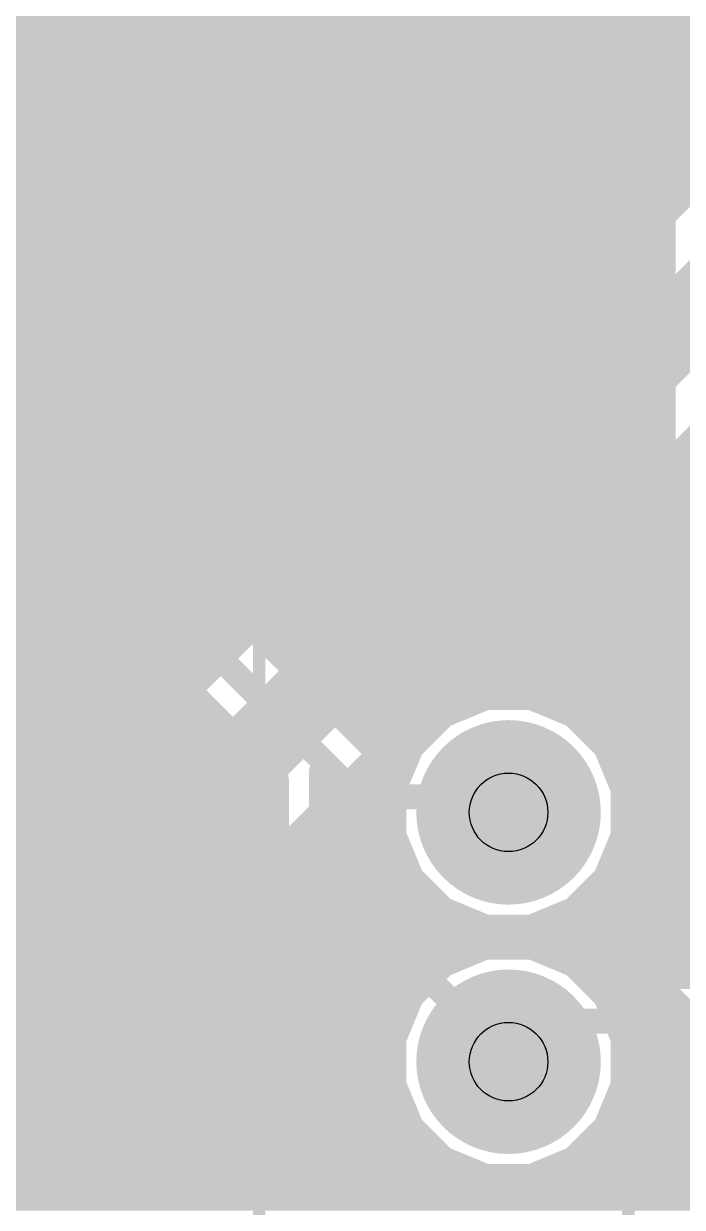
# Model space of a CAD drawing. Extents: x 0 to 10.8, y 0 to 6.1.
# Drawn here: x 1.5606 to 1.8247, y 0.6654 to 1.1401 of the extents above; entities that cross this region are included whole.
import ezdxf

# ---------------------------------------------------------------- set-up
doc = ezdxf.new("R2010")
doc.units = 0
for name, color, linetype in [('1', 22, 'CONTINUOUS'), ('116', 253, 'CONTINUOUS'), ('16', 175, 'CONTINUOUS'), ('17', 82, 'CONTINUOUS'), ('21', 253, 'CONTINUOUS'), ('29', 253, 'CONTINUOUS'), ('30', 253, 'CONTINUOUS'), ('44', 253, 'CONTINUOUS')]:
    doc.layers.add(name, color=color, linetype=linetype)

# ---------------------------------------------------------------- blocks, each defined once
blk = doc.blocks.new('ROUNDP')
at = {"const_width": 0.5}
blk.add_lwpolyline([(0, -0.25, 1), (0, 0.25, 1), (0, -0.25)], format="xyb", dxfattribs=at)

msp = doc.modelspace()

# ---------------------------------------------------------------- linework, layer by layer
at = {"layer": '1'}
for points, const_width in [([(1.814, 1.584307), (1.814, 0.768697)], 0.016), ([(1.215996, 1.136), (1.814, 1.136)], 0.016), ([(1.493161, 1.12), (1.814, 1.12)], 0.016), ([(1.493161, 1.104), (1.814, 1.104)], 0.016), ([(1.493161, 1.088), (1.814, 1.088)], 0.016), ([(1.6825, 0.8425), (1.445, 1.08)], 0.01), ([(1.493161, 1.072), (1.814, 1.072)], 0.016), ([(1.691193, 0.863496), (1.493161, 1.061528)], 0.016), ([(1.498689, 1.056), (1.814, 1.056)], 0.016), ([(1.458461, 1.036843), (1.659, 0.836303)], 0.016), ([(1.514689, 1.04), (1.814, 1.04)], 0.016), ([(1.530689, 1.024), (1.814, 1.024)], 0.016), ([(1.546689, 1.008), (1.814, 1.008)], 0.016), ([(1.562689, 0.992), (1.814, 0.992)], 0.016), ([(1.578689, 0.976), (1.814, 0.976)], 0.016), ([(1.594689, 0.96), (1.814, 0.96)], 0.016), ([(1.610689, 0.944), (1.814, 0.944)], 0.016), ([(1.291693, 0.928), (1.567303, 0.928)], 0.016), ([(1.626689, 0.928), (1.814, 0.928)], 0.016), ([(1.307693, 0.912), (1.583303, 0.912)], 0.016), ([(1.642689, 0.912), (1.814, 0.912)], 0.016), ([(1.323693, 0.896), (1.599303, 0.896)], 0.016), ([(1.658689, 0.896), (1.814, 0.896)], 0.016), ([(1.339693, 0.88), (1.615303, 0.88)], 0.016), ([(1.674689, 0.88), (1.814, 0.88)], 0.016), ([(1.745291, 0.872776), (1.72728, 0.865315)], 0.016), ([(1.764783, 0.872776), (1.745291, 0.872776)], 0.016), ([(1.782795, 0.865315), (1.764783, 0.872776)], 0.016), ([(1.350996, 0.864), (1.631303, 0.864)], 0.016), ([(1.690689, 0.864), (1.725965, 0.864)], 0.016), ([(1.691197, 0.863496), (1.691193, 0.863496)], 0.016), ([(1.703496, 0.851197), (1.691197, 0.863496)], 0.016), ([(1.72728, 0.865315), (1.7135, 0.851535)], 0.016), ([(1.796575, 0.851535), (1.782795, 0.865315)], 0.016), ([(1.78411, 0.864), (1.814, 0.864)], 0.016), ([(1.703496, 0.851193), (1.703496, 0.851197)], 0.016), ([(1.703697, 0.850996), (1.703496, 0.851193)], 0.016), ([(1.7135, 0.851535), (1.71328, 0.850996)], 0.016), ([(1.804035, 0.833524), (1.796575, 0.851535)], 0.016), ([(1.350996, 0.848), (1.647303, 0.848)], 0.016), ([(1.71328, 0.850996), (1.703697, 0.850996)], 0.016), ([(1.798039, 0.848), (1.814, 0.848)], 0.016), ([(1.68, 0.84), (1.6825, 0.8425)], 0.01), ([(1.68, 0.8), (1.68, 0.84)], 0.01), ([(1.6825, 0.8425), (1.695, 0.83)], 0.01), ([(1.659, 0.836303), (1.659, 0.831299)], 0.016), ([(1.804035, 0.814031), (1.804035, 0.833524)], 0.016), ([(1.350996, 0.832), (1.659, 0.832)], 0.016), ([(1.659, 0.831299), (1.659, 0.791299)], 0.016), ([(1.804035, 0.832), (1.814, 0.832)], 0.016), ([(1.695, 0.83), (1.755, 0.83)], 0.01), ([(1.755, 0.83), (1.755, 0.825)], 0.01), ([(1.755, 0.825), (1.755039, 0.82378)], 0.01), ([(1.350996, 0.816), (1.659, 0.816)], 0.016), ([(1.796575, 0.79602), (1.804035, 0.814031)], 0.016), ([(1.804035, 0.816), (1.814, 0.816)], 0.016), ([(1.350996, 0.8), (1.659, 0.8)], 0.016), ([(1.79822, 0.8), (1.814, 0.8)], 0.016), ([(1.755, 0.725), (1.68, 0.8)], 0.01), ([(1.782795, 0.78224), (1.796575, 0.79602)], 0.016), ([(1.659, 0.791299), (1.671299, 0.779)], 0.016), ([(1.350996, 0.784), (1.666299, 0.784)], 0.016), ([(1.73937, 0.770319), (1.727567, 0.782122)], 0.016), ([(1.727567, 0.782122), (1.745291, 0.77478)], 0.016), ([(1.764783, 0.77478), (1.782795, 0.78224)], 0.016), ([(1.784555, 0.784), (1.814, 0.784)], 0.016), ([(1.671299, 0.779), (1.709185, 0.741114)], 0.016), ([(1.745291, 0.772776), (1.73937, 0.770319)], 0.016), ([(1.745291, 0.77478), (1.764783, 0.77478)], 0.016), ([(1.764783, 0.772776), (1.745291, 0.772776)], 0.016), ([(1.782795, 0.765315), (1.764783, 0.772776)], 0.016), ([(1.350996, 0.768), (1.682299, 0.768)], 0.016), ([(1.776315, 0.768), (1.814, 0.768)], 0.016), ([(1.814, 0.768697), (1.814, 0.751299)], 0.016), ([(1.796575, 0.751535), (1.782795, 0.765315)], 0.016), ([(1.350996, 0.752), (1.698299, 0.752)], 0.016), ([(1.79611, 0.752), (1.814, 0.752)], 0.016), ([(1.804035, 0.733524), (1.796575, 0.751535)], 0.016), ([(1.814, 0.751299), (1.866764, 0.698535)], 0.016), ([(1.709185, 0.741114), (1.706039, 0.733524)], 0.016), ([(1.350996, 0.736), (1.707067, 0.736)], 0.016), ([(1.706039, 0.733524), (1.706039, 0.714031)], 0.016), ([(1.803012, 0.736), (1.829299, 0.736)], 0.016), ([(1.804035, 0.714031), (1.804035, 0.733524)], 0.016), ([(1.350996, 0.72), (1.706039, 0.72)], 0.016), ([(1.755039, 0.72378), (1.755, 0.725)], 0.01), ([(1.804035, 0.72), (1.845299, 0.72)], 0.016), ([(1.706039, 0.714031), (1.7135, 0.69602)], 0.016), ([(1.796575, 0.69602), (1.804035, 0.714031)], 0.016), ([(1.350996, 0.704), (1.710193, 0.704)], 0.016), ([(1.799878, 0.704), (1.861299, 0.704)], 0.016), ([(1.7135, 0.69602), (1.72728, 0.68224)], 0.016), ([(1.782795, 0.68224), (1.796575, 0.69602)], 0.016), ([(1.347693, 0.688), (1.72152, 0.688)], 0.016), ([(1.788555, 0.688), (1.86098, 0.688)], 0.016), ([(1.72728, 0.68224), (1.745291, 0.67478)], 0.016), ([(1.764783, 0.67478), (1.782795, 0.68224)], 0.016), ([(1.331693, 0.672), (1.857386, 0.672)], 0.016), ([(1.745291, 0.67478), (1.764783, 0.67478)], 0.016)]:
    msp.add_lwpolyline(points, dxfattribs=dict(at, const_width=const_width))
for points, const_width in [([(1.814, 1.132, 1), (1.814, 1.14)], 0.008), ([(1.814, 1.116, 1), (1.814, 1.124)], 0.008), ([(1.814, 1.1, 1), (1.814, 1.108)], 0.008), ([(1.814, 1.084, 1), (1.814, 1.092)], 0.008), ([(1.814, 1.068, 1), (1.814, 1.076)], 0.008), ([(1.814, 1.052, 1), (1.814, 1.06)], 0.008), ([(1.814, 1.036, 1), (1.814, 1.044)], 0.008), ([(1.814, 1.02, 1), (1.814, 1.028)], 0.008), ([(1.814, 1.004, 1), (1.814, 1.012)], 0.008), ([(1.562689, 0.996, 1), (1.562689, 0.988)], 0.008), ([(1.814, 0.988, 1), (1.814, 0.996)], 0.008), ([(1.578689, 0.98, 1), (1.578689, 0.972)], 0.008), ([(1.814, 0.972, 1), (1.814, 0.98)], 0.008), ([(1.594689, 0.964, 1), (1.594689, 0.956)], 0.008), ([(1.814, 0.956, 1), (1.814, 0.964)], 0.008), ([(1.610689, 0.948, 1), (1.610689, 0.94)], 0.008), ([(1.814, 0.94, 1), (1.814, 0.948)], 0.008), ([(1.567303, 0.924, 1), (1.567303, 0.932)], 0.008), ([(1.626689, 0.932, 1), (1.626689, 0.924)], 0.008), ([(1.814, 0.924, 1), (1.814, 0.932)], 0.008), ([(1.583303, 0.908, 1), (1.583303, 0.916)], 0.008), ([(1.642689, 0.916, 1), (1.642689, 0.908)], 0.008), ([(1.814, 0.908, 1), (1.814, 0.916)], 0.008), ([(1.599303, 0.892, 1), (1.599303, 0.9)], 0.008), ([(1.658689, 0.9, 1), (1.658689, 0.892)], 0.008), ([(1.814, 0.892, 1), (1.814, 0.9)], 0.008), ([(1.615303, 0.876, 1), (1.615303, 0.884)], 0.008), ([(1.674689, 0.884, 1), (1.674689, 0.876)], 0.008), ([(1.814, 0.876, 1), (1.814, 0.884)], 0.008), ([(1.745291, 0.876776, 1), (1.745291, 0.868776)], 0.008), ([(1.746822, 0.86908, 1), (1.743761, 0.876471)], 0.008), ([(1.766314, 0.876471, 1), (1.763253, 0.86908)], 0.008), ([(1.764783, 0.868776, 1), (1.764783, 0.876776)], 0.008), ([(1.631303, 0.86, 1), (1.631303, 0.868)], 0.008), ([(1.690689, 0.868, 1), (1.690689, 0.86)], 0.008), ([(1.691193, 0.867496, 1), (1.691193, 0.859496)], 0.008), ([(1.694025, 0.866324, 1), (1.688368, 0.860668)], 0.008), ([(1.688364, 0.860668, 1), (1.694021, 0.866324)], 0.008), ([(1.691197, 0.859496, 1), (1.691197, 0.867496)], 0.008), ([(1.725749, 0.86901, 1), (1.72881, 0.861619)], 0.008), ([(1.730108, 0.862487, 1), (1.724451, 0.868143)], 0.008), ([(1.725965, 0.86, 1), (1.725965, 0.868)], 0.008), ([(1.785624, 0.868143, 1), (1.779967, 0.862487)], 0.008), ([(1.78411, 0.868, 1), (1.78411, 0.86)], 0.008), ([(1.781265, 0.861619, 1), (1.784326, 0.86901)], 0.008), ([(1.814, 0.86, 1), (1.814, 0.868)], 0.008), ([(1.707496, 0.851197, 1), (1.699496, 0.851197)], 0.008), ([(1.706296, 0.854049, 1), (1.700696, 0.848337)], 0.008), ([(1.717203, 0.850022, 1), (1.709797, 0.853049)], 0.008), ([(1.80027, 0.853066, 1), (1.792879, 0.850005)], 0.008), ([(1.647303, 0.844, 1), (1.647303, 0.852)], 0.008), ([(1.699496, 0.851193, 1), (1.707496, 0.851193)], 0.008), ([(1.703697, 0.854996, 1), (1.703697, 0.846996)], 0.008), ([(1.700668, 0.848368, 1), (1.706324, 0.854025)], 0.008), ([(1.700897, 0.84814, 1), (1.706497, 0.853852)], 0.008), ([(1.709577, 0.85251, 1), (1.716982, 0.849483)], 0.008), ([(1.710672, 0.854364, 1), (1.716328, 0.848707)], 0.008), ([(1.71328, 0.846996, 1), (1.71328, 0.854996)], 0.008), ([(1.793746, 0.848707, 1), (1.799403, 0.854364)], 0.008), ([(1.798039, 0.852, 1), (1.798039, 0.844)], 0.008), ([(1.814, 0.844, 1), (1.814, 0.852)], 0.008), ([(1.6825, 0.84, 1), (1.6775, 0.84)], 0.005), ([(1.684268, 0.844268, 1), (1.680732, 0.840732)], 0.005), ([(1.684268, 0.840732, 1), (1.680732, 0.844268)], 0.005), ([(1.680732, 0.840732, 1), (1.684268, 0.844268)], 0.005), ([(1.663, 0.836303, 1), (1.655, 0.836303)], 0.008), ([(1.656172, 0.833475, 1), (1.661828, 0.839132)], 0.008), ([(1.678232, 0.841768, 1), (1.681768, 0.838232)], 0.005), ([(1.808035, 0.833524, 1), (1.800035, 0.833524)], 0.008), ([(1.663, 0.831299, 1), (1.655, 0.831299)], 0.008), ([(1.659, 0.828, 1), (1.659, 0.836)], 0.008), ([(1.804035, 0.836, 1), (1.804035, 0.828)], 0.008), ([(1.80034, 0.831993, 1), (1.807731, 0.835054)], 0.008), ([(1.814, 0.828, 1), (1.814, 0.836)], 0.008), ([(1.655, 0.831299, 1), (1.663, 0.831299)], 0.008), ([(1.695, 0.8325, 1), (1.695, 0.8275)], 0.005), ([(1.693232, 0.828232, 1), (1.696768, 0.831768)], 0.005), ([(1.7575, 0.83, 1), (1.7525, 0.83)], 0.005), ([(1.755, 0.8275, 1), (1.755, 0.8325)], 0.005), ([(1.757499, 0.825081, 1), (1.752501, 0.824919)], 0.005), ([(1.7525, 0.825, 1), (1.7575, 0.825)], 0.005), ([(1.752541, 0.823699, 1), (1.757538, 0.82386)], 0.005), ([(1.659, 0.812, 1), (1.659, 0.82)], 0.008), ([(1.804035, 0.82, 1), (1.804035, 0.812)], 0.008), ([(1.807731, 0.812501, 1), (1.80034, 0.815562)], 0.008), ([(1.814, 0.812, 1), (1.814, 0.82)], 0.008), ([(1.800035, 0.814031, 1), (1.808035, 0.814031)], 0.008), ([(1.659, 0.796, 1), (1.659, 0.804)], 0.008), ([(1.79822, 0.804, 1), (1.79822, 0.796)], 0.008), ([(1.814, 0.796, 1), (1.814, 0.804)], 0.008), ([(1.681768, 0.801768, 1), (1.678232, 0.798232)], 0.005), ([(1.6775, 0.8, 1), (1.6825, 0.8)], 0.005), ([(1.799403, 0.793191, 1), (1.793746, 0.798848)], 0.008), ([(1.661828, 0.794128, 1), (1.656172, 0.788471)], 0.008), ([(1.792879, 0.79755, 1), (1.80027, 0.794489)], 0.008), ([(1.655, 0.791299, 1), (1.663, 0.791299)], 0.008), ([(1.666299, 0.78, 1), (1.666299, 0.788)], 0.008), ([(1.729098, 0.785818, 1), (1.726036, 0.778427)], 0.008), ([(1.730395, 0.78495, 1), (1.724739, 0.779294)], 0.008), ([(1.779967, 0.785069, 1), (1.785624, 0.779412)], 0.008), ([(1.784555, 0.788, 1), (1.784555, 0.78)], 0.008), ([(1.784326, 0.778545, 1), (1.781265, 0.785936)], 0.008), ([(1.814, 0.78, 1), (1.814, 0.788)], 0.008), ([(1.674128, 0.781828, 1), (1.668471, 0.776172)], 0.008), ([(1.668471, 0.776172, 1), (1.674128, 0.781828)], 0.008), ([(1.745291, 0.77878, 1), (1.745291, 0.77078)], 0.008), ([(1.745291, 0.776776, 1), (1.745291, 0.768776)], 0.008), ([(1.746824, 0.769081, 1), (1.743758, 0.77647)], 0.008), ([(1.74376, 0.771084, 1), (1.746822, 0.778475)], 0.008), ([(1.763253, 0.778475, 1), (1.766314, 0.771084)], 0.008), ([(1.766314, 0.776471, 1), (1.763253, 0.76908)], 0.008), ([(1.764783, 0.77078, 1), (1.764783, 0.77878)], 0.008), ([(1.764783, 0.768776, 1), (1.764783, 0.776776)], 0.008), ([(1.682299, 0.764, 1), (1.682299, 0.772)], 0.008), ([(1.737837, 0.774014, 1), (1.740903, 0.766624)], 0.008), ([(1.736542, 0.76749, 1), (1.742199, 0.773147)], 0.008), ([(1.776315, 0.772, 1), (1.776315, 0.764)], 0.008), ([(1.818, 0.768697, 1), (1.81, 0.768697)], 0.008), ([(1.814, 0.764, 1), (1.814, 0.772)], 0.008), ([(1.785624, 0.768143, 1), (1.779967, 0.762487)], 0.008), ([(1.781265, 0.761619, 1), (1.784326, 0.76901)], 0.008), ([(1.81, 0.768697, 1), (1.818, 0.768697)], 0.008), ([(1.698299, 0.748, 1), (1.698299, 0.756)], 0.008), ([(1.79611, 0.756, 1), (1.79611, 0.748)], 0.008), ([(1.80027, 0.753066, 1), (1.792879, 0.750005)], 0.008), ([(1.814, 0.748, 1), (1.814, 0.756)], 0.008), ([(1.793746, 0.748707, 1), (1.799403, 0.754364)], 0.008), ([(1.816828, 0.754128, 1), (1.811172, 0.748471)], 0.008), ([(1.81, 0.751299, 1), (1.818, 0.751299)], 0.008), ([(1.71288, 0.739583, 1), (1.70549, 0.742646)], 0.008), ([(1.706357, 0.738286, 1), (1.712013, 0.743943)], 0.008), ([(1.710039, 0.733524, 1), (1.702039, 0.733524)], 0.008), ([(1.707067, 0.732, 1), (1.707067, 0.74)], 0.008), ([(1.803012, 0.74, 1), (1.803012, 0.732)], 0.008), ([(1.808035, 0.733524, 1), (1.800035, 0.733524)], 0.008), ([(1.702344, 0.735055, 1), (1.709735, 0.731992)], 0.008), ([(1.80034, 0.731993, 1), (1.807731, 0.735054)], 0.008), ([(1.706039, 0.716, 1), (1.706039, 0.724)], 0.008), ([(1.757499, 0.725081, 1), (1.752501, 0.724919)], 0.005), ([(1.752541, 0.723699, 1), (1.757538, 0.72386)], 0.005), ([(1.753232, 0.723232, 1), (1.756768, 0.726768)], 0.005), ([(1.804035, 0.724, 1), (1.804035, 0.716)], 0.008), ([(1.709735, 0.715562, 1), (1.702344, 0.712501)], 0.008), ([(1.807731, 0.712501, 1), (1.80034, 0.715562)], 0.008), ([(1.702039, 0.714031, 1), (1.710039, 0.714031)], 0.008), ([(1.800035, 0.714031, 1), (1.808035, 0.714031)], 0.008), ([(1.710193, 0.7, 1), (1.710193, 0.708)], 0.008), ([(1.799878, 0.708, 1), (1.799878, 0.7)], 0.008), ([(1.716328, 0.698848, 1), (1.710672, 0.693191)], 0.008), ([(1.799403, 0.693191, 1), (1.793746, 0.698848)], 0.008), ([(1.709804, 0.694489, 1), (1.717196, 0.69755)], 0.008), ([(1.792879, 0.69755, 1), (1.80027, 0.694489)], 0.008), ([(1.72152, 0.684, 1), (1.72152, 0.692)], 0.008), ([(1.788555, 0.692, 1), (1.788555, 0.684)], 0.008), ([(1.72881, 0.685936, 1), (1.725749, 0.678545)], 0.008), ([(1.724451, 0.679412, 1), (1.730108, 0.685069)], 0.008), ([(1.779967, 0.685069, 1), (1.785624, 0.679412)], 0.008), ([(1.784326, 0.678545, 1), (1.781265, 0.685936)], 0.008), ([(1.745291, 0.67878, 1), (1.745291, 0.67078)], 0.008), ([(1.743761, 0.671084, 1), (1.746822, 0.678475)], 0.008), ([(1.763253, 0.678475, 1), (1.766314, 0.671084)], 0.008), ([(1.764783, 0.67078, 1), (1.764783, 0.67878)], 0.008)]:
    msp.add_lwpolyline(points, format="xyb", dxfattribs=dict(at, const_width=const_width))
at = {"layer": '116', "const_width": 0.011811}
for points in [[(1.755039, 0.811969, 1), (1.755039, 0.835591, 1), (1.755039, 0.811969)], [(1.755039, 0.711969, 1), (1.755039, 0.735591, 1), (1.755039, 0.711969)]]:
    msp.add_lwpolyline(points, format="xyb", dxfattribs=at)
at = {"layer": '16'}
for points, const_width in [([(2.056937, 1.307091), (1.483843, 0.733996)], 0.016), ([(1.5, 0.695), (2.09, 1.285)], 0.032), ([(1.522091, 0.661937), (2.106154, 1.246)], 0.016), ([(0.052406, 1.136), (1.885846, 1.136)], 0.016), ([(0.052402, 1.12), (1.869846, 1.12)], 0.016), ([(0.052398, 1.104), (1.853846, 1.104)], 0.016), ([(0.052398, 1.088), (1.837846, 1.088)], 0.016), ([(0.052394, 1.072), (1.821846, 1.072)], 0.016), ([(0.05239, 1.056), (1.805846, 1.056)], 0.016), ([(0.05239, 1.04), (1.789846, 1.04)], 0.016), ([(0.052386, 1.024), (1.773846, 1.024)], 0.016), ([(0.052382, 1.008), (1.757846, 1.008)], 0.016), ([(0.052378, 0.992), (1.741846, 0.992)], 0.016), ([(0.052378, 0.976), (1.725846, 0.976)], 0.016), ([(0.052374, 0.96), (1.709846, 0.96)], 0.016), ([(1.820154, 0.96), (8.766, 0.96)], 0.016), ([(0.05237, 0.944), (1.693846, 0.944)], 0.016), ([(1.804154, 0.944), (8.766, 0.944)], 0.016), ([(0.05237, 0.928), (1.677846, 0.928)], 0.016), ([(1.788154, 0.928), (8.766, 0.928)], 0.016), ([(0.052366, 0.912), (1.661846, 0.912)], 0.016), ([(1.772154, 0.912), (8.766, 0.912)], 0.016), ([(0.052362, 0.896), (1.645846, 0.896)], 0.016), ([(1.756154, 0.896), (8.766, 0.896)], 0.016), ([(0.052358, 0.88), (1.629846, 0.88)], 0.016), ([(1.740154, 0.88), (7.792705, 0.88)], 0.016), ([(1.745291, 0.872776), (1.72728, 0.865315)], 0.016), ([(1.764783, 0.872776), (1.745291, 0.872776)], 0.016), ([(1.782795, 0.865315), (1.764783, 0.872776)], 0.016), ([(1.268035, 0.864), (1.613846, 0.864)], 0.016), ([(1.72728, 0.865315), (1.7135, 0.851535)], 0.016), ([(1.724154, 0.864), (1.725965, 0.864)], 0.016), ([(1.796575, 0.851535), (1.782795, 0.865315)], 0.016), ([(1.78411, 0.864), (7.775925, 0.864)], 0.016), ([(1.7135, 0.851535), (1.706039, 0.833524)], 0.016), ([(1.804035, 0.833524), (1.796575, 0.851535)], 0.016), ([(1.289709, 0.848), (1.597846, 0.848)], 0.016), ([(1.708154, 0.848), (1.712039, 0.848)], 0.016), ([(1.798039, 0.848), (7.766815, 0.848)], 0.016), ([(1.706039, 0.833524), (1.706039, 0.814031)], 0.016), ([(1.804035, 0.814031), (1.804035, 0.833524)], 0.016), ([(1.300709, 0.832), (1.581846, 0.832)], 0.016), ([(1.692154, 0.832), (1.706039, 0.832)], 0.016), ([(1.804035, 0.832), (7.761028, 0.832)], 0.016), ([(1.307335, 0.816), (1.565846, 0.816)], 0.016), ([(1.676154, 0.816), (1.706039, 0.816)], 0.016), ([(1.706039, 0.814031), (1.7135, 0.79602)], 0.016), ([(1.796575, 0.79602), (1.804035, 0.814031)], 0.016), ([(1.804035, 0.816), (7.761028, 0.816)], 0.016), ([(1.660154, 0.8), (1.71185, 0.8)], 0.016), ([(1.79822, 0.8), (7.763587, 0.8)], 0.016), ([(1.7135, 0.79602), (1.72728, 0.78224)], 0.016), ([(1.782795, 0.78224), (1.796575, 0.79602)], 0.016), ([(1.644154, 0.784), (1.72552, 0.784)], 0.016), ([(1.72728, 0.78224), (1.745291, 0.77478)], 0.016), ([(1.764783, 0.77478), (1.782795, 0.78224)], 0.016), ([(1.784555, 0.784), (7.770217, 0.784)], 0.016), ([(1.745291, 0.772776), (1.72728, 0.765315)], 0.016), ([(1.745291, 0.77478), (1.764783, 0.77478)], 0.016), ([(1.764783, 0.772776), (1.745291, 0.772776)], 0.016), ([(1.782795, 0.765315), (1.764783, 0.772776)], 0.016), ([(1.628154, 0.768), (1.733764, 0.768)], 0.016), ([(1.776315, 0.768), (7.784142, 0.768)], 0.016), ([(1.72728, 0.765315), (1.7135, 0.751535)], 0.016), ([(1.787114, 0.760996), (1.782795, 0.765315)], 0.016), ([(1.793697, 0.760996), (1.787114, 0.760996)], 0.016), ([(2.043697, 0.760996), (1.793697, 0.760996)], 0.016), ([(1.612154, 0.752), (1.713965, 0.752)], 0.016), ([(1.7135, 0.751535), (1.706039, 0.733524)], 0.016), ([(1.596154, 0.736), (1.707067, 0.736)], 0.016), ([(1.706039, 0.733524), (1.706039, 0.714031)], 0.016), ([(1.77, 0.725), (1.785, 0.74)], 0.01), ([(1.785, 0.74), (2.035, 0.74)], 0.01), ([(1.580154, 0.72), (1.706039, 0.72)], 0.016), ([(1.755039, 0.72378), (1.76, 0.725)], 0.01), ([(1.76, 0.725), (1.77, 0.725)], 0.01), ([(1.804035, 0.714031), (1.804035, 0.719)], 0.016), ([(1.804035, 0.719), (2.026299, 0.719)], 0.016), ([(1.706039, 0.714031), (1.7135, 0.69602)], 0.016), ([(1.796575, 0.69602), (1.804035, 0.714031)], 0.016), ([(1.564154, 0.704), (1.710193, 0.704)], 0.016), ([(1.799878, 0.704), (1.872224, 0.704)], 0.016), ([(1.7135, 0.69602), (1.72728, 0.68224)], 0.016), ([(1.782795, 0.68224), (1.796575, 0.69602)], 0.016), ([(1.548154, 0.688), (1.72152, 0.688)], 0.016), ([(1.788555, 0.688), (1.86098, 0.688)], 0.016), ([(1.72728, 0.68224), (1.745291, 0.67478)], 0.016), ([(1.764783, 0.67478), (1.782795, 0.68224)], 0.016), ([(1.532154, 0.672), (1.857386, 0.672)], 0.016), ([(1.745291, 0.67478), (1.764783, 0.67478)], 0.016)]:
    msp.add_lwpolyline(points, dxfattribs=dict(at, const_width=const_width))
for points, const_width in [([(1.821846, 1.068, 1), (1.821846, 1.076)], 0.008), ([(1.805846, 1.052, 1), (1.805846, 1.06)], 0.008), ([(1.789846, 1.036, 1), (1.789846, 1.044)], 0.008), ([(1.773846, 1.02, 1), (1.773846, 1.028)], 0.008), ([(1.757846, 1.004, 1), (1.757846, 1.012)], 0.008), ([(1.741846, 0.988, 1), (1.741846, 0.996)], 0.008), ([(1.725846, 0.972, 1), (1.725846, 0.98)], 0.008), ([(1.709846, 0.956, 1), (1.709846, 0.964)], 0.008), ([(1.820154, 0.964, 1), (1.820154, 0.956)], 0.008), ([(1.693846, 0.94, 1), (1.693846, 0.948)], 0.008), ([(1.804154, 0.948, 1), (1.804154, 0.94)], 0.008), ([(1.677846, 0.924, 1), (1.677846, 0.932)], 0.008), ([(1.788154, 0.932, 1), (1.788154, 0.924)], 0.008), ([(1.661846, 0.908, 1), (1.661846, 0.916)], 0.008), ([(1.772154, 0.916, 1), (1.772154, 0.908)], 0.008), ([(1.645846, 0.892, 1), (1.645846, 0.9)], 0.008), ([(1.756154, 0.9, 1), (1.756154, 0.892)], 0.008), ([(1.629846, 0.876, 1), (1.629846, 0.884)], 0.008), ([(1.740154, 0.884, 1), (1.740154, 0.876)], 0.008), ([(1.745291, 0.876776, 1), (1.745291, 0.868776)], 0.008), ([(1.746822, 0.86908, 1), (1.743761, 0.876471)], 0.008), ([(1.766314, 0.876471, 1), (1.763253, 0.86908)], 0.008), ([(1.764783, 0.868776, 1), (1.764783, 0.876776)], 0.008), ([(1.613846, 0.86, 1), (1.613846, 0.868)], 0.008), ([(1.724154, 0.868, 1), (1.724154, 0.86)], 0.008), ([(1.725749, 0.86901, 1), (1.72881, 0.861619)], 0.008), ([(1.730108, 0.862487, 1), (1.724451, 0.868143)], 0.008), ([(1.725965, 0.86, 1), (1.725965, 0.868)], 0.008), ([(1.785624, 0.868143, 1), (1.779967, 0.862487)], 0.008), ([(1.78411, 0.868, 1), (1.78411, 0.86)], 0.008), ([(1.781265, 0.861619, 1), (1.784326, 0.86901)], 0.008), ([(1.717196, 0.850005, 1), (1.709804, 0.853066)], 0.008), ([(1.80027, 0.853066, 1), (1.792879, 0.850005)], 0.008), ([(1.597846, 0.844, 1), (1.597846, 0.852)], 0.008), ([(1.708154, 0.852, 1), (1.708154, 0.844)], 0.008), ([(1.710672, 0.854364, 1), (1.716328, 0.848707)], 0.008), ([(1.712039, 0.844, 1), (1.712039, 0.852)], 0.008), ([(1.793746, 0.848707, 1), (1.799403, 0.854364)], 0.008), ([(1.798039, 0.852, 1), (1.798039, 0.844)], 0.008), ([(1.710039, 0.833524, 1), (1.702039, 0.833524)], 0.008), ([(1.808035, 0.833524, 1), (1.800035, 0.833524)], 0.008), ([(1.581846, 0.828, 1), (1.581846, 0.836)], 0.008), ([(1.692154, 0.836, 1), (1.692154, 0.828)], 0.008), ([(1.702344, 0.835054, 1), (1.709735, 0.831993)], 0.008), ([(1.706039, 0.828, 1), (1.706039, 0.836)], 0.008), ([(1.804035, 0.836, 1), (1.804035, 0.828)], 0.008), ([(1.80034, 0.831993, 1), (1.807731, 0.835054)], 0.008), ([(1.565846, 0.812, 1), (1.565846, 0.82)], 0.008), ([(1.676154, 0.82, 1), (1.676154, 0.812)], 0.008), ([(1.709735, 0.815562, 1), (1.702344, 0.812501)], 0.008), ([(1.706039, 0.812, 1), (1.706039, 0.82)], 0.008), ([(1.804035, 0.82, 1), (1.804035, 0.812)], 0.008), ([(1.807731, 0.812501, 1), (1.80034, 0.815562)], 0.008), ([(1.702039, 0.814031, 1), (1.710039, 0.814031)], 0.008), ([(1.800035, 0.814031, 1), (1.808035, 0.814031)], 0.008), ([(1.660154, 0.804, 1), (1.660154, 0.796)], 0.008), ([(1.71185, 0.796, 1), (1.71185, 0.804)], 0.008), ([(1.79822, 0.804, 1), (1.79822, 0.796)], 0.008), ([(1.716328, 0.798848, 1), (1.710672, 0.793191)], 0.008), ([(1.799403, 0.793191, 1), (1.793746, 0.798848)], 0.008), ([(1.709804, 0.794489, 1), (1.717196, 0.79755)], 0.008), ([(1.792879, 0.79755, 1), (1.80027, 0.794489)], 0.008), ([(1.644154, 0.788, 1), (1.644154, 0.78)], 0.008), ([(1.72881, 0.785936, 1), (1.725749, 0.778545)], 0.008), ([(1.724451, 0.779412, 1), (1.730108, 0.785069)], 0.008), ([(1.72552, 0.78, 1), (1.72552, 0.788)], 0.008), ([(1.779967, 0.785069, 1), (1.785624, 0.779412)], 0.008), ([(1.784555, 0.788, 1), (1.784555, 0.78)], 0.008), ([(1.784326, 0.778545, 1), (1.781265, 0.785936)], 0.008), ([(1.745291, 0.77878, 1), (1.745291, 0.77078)], 0.008), ([(1.745291, 0.776776, 1), (1.745291, 0.768776)], 0.008), ([(1.743761, 0.771084, 1), (1.746822, 0.778475)], 0.008), ([(1.746822, 0.76908, 1), (1.743761, 0.776471)], 0.008), ([(1.763253, 0.778475, 1), (1.766314, 0.771084)], 0.008), ([(1.766314, 0.776471, 1), (1.763253, 0.76908)], 0.008), ([(1.764783, 0.77078, 1), (1.764783, 0.77878)], 0.008), ([(1.764783, 0.768776, 1), (1.764783, 0.776776)], 0.008), ([(1.628154, 0.772, 1), (1.628154, 0.764)], 0.008), ([(1.733764, 0.764, 1), (1.733764, 0.772)], 0.008), ([(1.776315, 0.772, 1), (1.776315, 0.764)], 0.008), ([(1.725749, 0.76901, 1), (1.72881, 0.761619)], 0.008), ([(1.730108, 0.762487, 1), (1.724451, 0.768143)], 0.008), ([(1.785624, 0.768143, 1), (1.779967, 0.762487)], 0.008), ([(1.781265, 0.761619, 1), (1.784326, 0.76901)], 0.008), ([(1.787114, 0.764996, 1), (1.787114, 0.756996)], 0.008), ([(1.793697, 0.764996, 1), (1.793697, 0.756996)], 0.008), ([(1.793697, 0.756996, 1), (1.793697, 0.764996)], 0.008), ([(1.784286, 0.758168, 1), (1.789943, 0.763824)], 0.008), ([(1.612154, 0.756, 1), (1.612154, 0.748)], 0.008), ([(1.717196, 0.750005, 1), (1.709804, 0.753066)], 0.008), ([(1.713965, 0.748, 1), (1.713965, 0.756)], 0.008), ([(1.710672, 0.754364, 1), (1.716328, 0.748707)], 0.008), ([(1.596154, 0.74, 1), (1.596154, 0.732)], 0.008), ([(1.710039, 0.733524, 1), (1.702039, 0.733524)], 0.008), ([(1.707067, 0.732, 1), (1.707067, 0.74)], 0.008), ([(1.785, 0.7425, 1), (1.785, 0.7375)], 0.005), ([(1.786768, 0.738232, 1), (1.783232, 0.741768)], 0.005), ([(1.702344, 0.735054, 1), (1.709735, 0.731993)], 0.008), ([(1.580154, 0.724, 1), (1.580154, 0.716)], 0.008), ([(1.706039, 0.716, 1), (1.706039, 0.724)], 0.008), ([(1.754442, 0.726207, 1), (1.755637, 0.721352)], 0.005), ([(1.76, 0.7275, 1), (1.76, 0.7225)], 0.005), ([(1.760597, 0.722572, 1), (1.759403, 0.727428)], 0.005), ([(1.768232, 0.726768, 1), (1.771768, 0.723232)], 0.005), ([(1.77, 0.7225, 1), (1.77, 0.7275)], 0.005), ([(1.808035, 0.719, 1), (1.800035, 0.719)], 0.008), ([(1.804035, 0.723, 1), (1.804035, 0.715)], 0.008), ([(1.709735, 0.715562, 1), (1.702344, 0.712501)], 0.008), ([(1.807731, 0.712501, 1), (1.80034, 0.715562)], 0.008), ([(1.702039, 0.714031, 1), (1.710039, 0.714031)], 0.008), ([(1.800035, 0.714031, 1), (1.808035, 0.714031)], 0.008), ([(1.564154, 0.708, 1), (1.564154, 0.7)], 0.008), ([(1.710193, 0.7, 1), (1.710193, 0.708)], 0.008), ([(1.799878, 0.708, 1), (1.799878, 0.7)], 0.008), ([(1.716328, 0.698848, 1), (1.710672, 0.693191)], 0.008), ([(1.799403, 0.693191, 1), (1.793746, 0.698848)], 0.008), ([(1.709804, 0.694489, 1), (1.717196, 0.69755)], 0.008), ([(1.792879, 0.69755, 1), (1.80027, 0.694489)], 0.008), ([(1.72152, 0.684, 1), (1.72152, 0.692)], 0.008), ([(1.788555, 0.692, 1), (1.788555, 0.684)], 0.008), ([(1.72881, 0.685936, 1), (1.725749, 0.678545)], 0.008), ([(1.724451, 0.679412, 1), (1.730108, 0.685069)], 0.008), ([(1.779967, 0.685069, 1), (1.785624, 0.679412)], 0.008), ([(1.784326, 0.678545, 1), (1.781265, 0.685936)], 0.008), ([(1.745291, 0.67878, 1), (1.745291, 0.67078)], 0.008), ([(1.743761, 0.671084, 1), (1.746822, 0.678475)], 0.008), ([(1.763253, 0.678475, 1), (1.766314, 0.671084)], 0.008), ([(1.764783, 0.67078, 1), (1.764783, 0.67878)], 0.008)]:
    msp.add_lwpolyline(points, format="xyb", dxfattribs=dict(at, const_width=const_width))
at = {"layer": '21', "const_width": 0.005}
for points in [[(1.655039, 0.32378), (1.655039, 1.62378)], [(1.803071, 0.520236), (1.803071, 1.470236)]]:
    msp.add_lwpolyline(points, dxfattribs=at)
at = {"layer": '44'}
for centre in [(1.755039, 0.82378), (1.755039, 0.72378)]:
    msp.add_circle(centre, 0.015748, dxfattribs=at)

# ---------------------------------------------------------------- block references
at = {"layer": '17', "xscale": 0.066, "yscale": 0.066}
for p in [(1.755039, 0.82378), (1.755039, 0.82378), (1.755039, 0.72378), (1.755039, 0.72378)]:
    msp.add_blockref('ROUNDP', p, dxfattribs=at)
at = {"layer": '29', "xscale": 0.074, "yscale": 0.074}
for p in [(1.755039, 0.82378), (1.755039, 0.72378)]:
    msp.add_blockref('ROUNDP', p, dxfattribs=at)
at = {"layer": '30', "xscale": 0.074, "yscale": 0.074}
for p in [(1.755039, 0.82378), (1.755039, 0.72378)]:
    msp.add_blockref('ROUNDP', p, dxfattribs=at)

doc.saveas('drawing.dxf')
